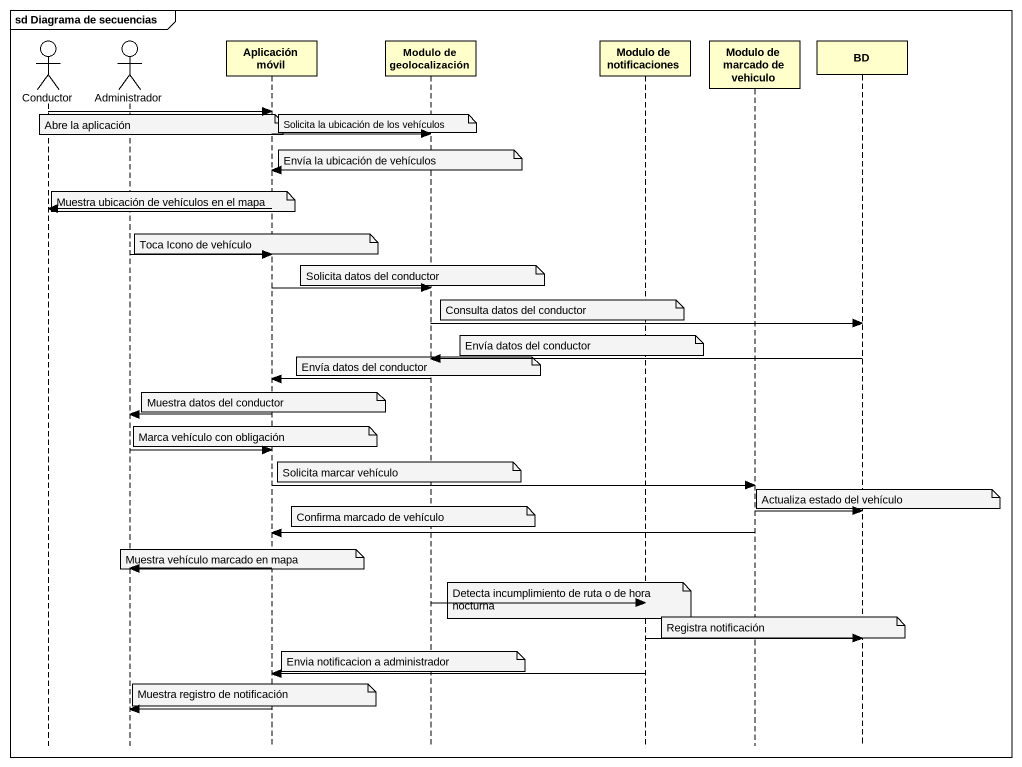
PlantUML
@startuml
mainframe sd Diagrama de secuencias
hide footbox
actor Conductor
actor Administrador
participant "Aplicación móvil" as Aplicación_móvil
participant "Modulo de geolocalización" as Modulo_de_geolocalización
participant "Modulo de notificaciones" as Modulo_de_notificaciones
participant "Modulo de marcado de vehiculo" as Modulo_de_marcado_de
participant BD

Conductor -> Aplicación_móvil
note over Modulo_de_geolocalización : Solicita la ubicación de los vehículos
note over Administrador : Abre la aplicación
Aplicación_móvil -> Modulo_de_geolocalización
note over Modulo_de_geolocalización : Envía la ubicación de vehículos
Modulo_de_geolocalización -> Aplicación_móvil
note over Administrador : Muestra ubicación de vehículos en el mapa
Aplicación_móvil -> Conductor
note over Aplicación_móvil : Toca Icono de vehículo
Administrador -> Aplicación_móvil
note over Modulo_de_geolocalización : Solicita datos del conductor
Aplicación_móvil -> Modulo_de_geolocalización
note over Modulo_de_notificaciones : Consulta datos del conductor
Modulo_de_geolocalización -> BD
note over Modulo_de_notificaciones : Envía datos del conductor
BD -> Modulo_de_geolocalización
note over Modulo_de_geolocalización : Envía datos del conductor
Modulo_de_geolocalización -> Aplicación_móvil
note over Aplicación_móvil : Muestra datos del conductor
Aplicación_móvil -> Administrador
note over Aplicación_móvil : Marca vehículo con obligación
Administrador -> Aplicación_móvil
note over Modulo_de_geolocalización : Solicita marcar vehículo
Aplicación_móvil -> Modulo_de_marcado_de
note over BD : Actualiza estado del vehículo
Modulo_de_marcado_de -> BD
note over Modulo_de_geolocalización : Confirma marcado de vehículo
Modulo_de_marcado_de -> Aplicación_móvil
note over Aplicación_móvil : Muestra vehículo marcado en mapa
Aplicación_móvil -> Administrador
note over Modulo_de_notificaciones
  Detecta incumplimiento de ruta o de hora
  nocturna
end note
Modulo_de_geolocalización -> Modulo_de_notificaciones
note over Modulo_de_marcado_de : Registra notificación
Modulo_de_notificaciones -> BD
note over Modulo_de_geolocalización : Envia notificacion a administrador
Modulo_de_notificaciones -> Aplicación_móvil
note over Aplicación_móvil : Muestra registro de notificación
Aplicación_móvil -> Administrador
@enduml
